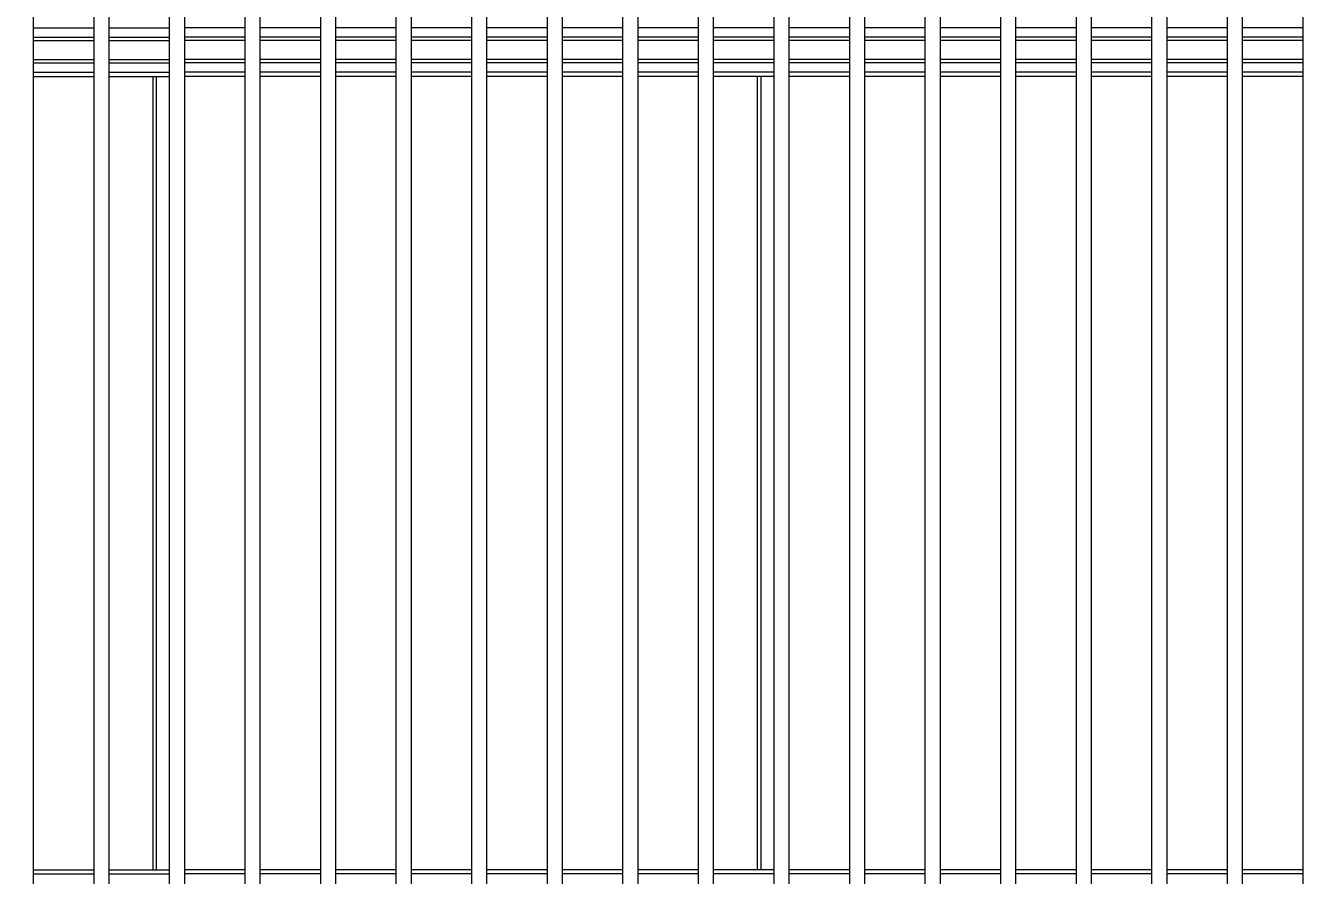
# Model space of a CAD drawing. Header units: metres. Extents: x -101133.8 to -101066.7, y -24899.3 to -24824.7.
# Drawn here: x -101102.8211 to -101102.6511, y -24837.2705 to -24837.1581 of the extents above; entities that cross this region are included whole.
import ezdxf

# ---------------------------------------------------------------- set-up
doc = ezdxf.new("R2010")
doc.units = ezdxf.units.M
doc.header["$LTSCALE"] = 0.2
doc.header["$PDSIZE"] = -5
doc.layers.add('CMT-COTATION DIVERS', color=1, linetype='Continuous')
doc.layers.add('CMT-CVC-MATERIEL', color=30, linetype='Continuous')
doc.styles.get("Standard").update_dxf_attribs({"font": 'arial.ttf'})
doc.dimstyles.get("Standard").update_dxf_attribs({"dimtxt": 0.18, "dimasz": 0.18, "dimexe": 0.18, "dimexo": 0.0625, "dimgap": 0.09, "dimtad": 0, "dimtih": 1, "dimtoh": 1, "dimdec": 4, "dimzin": 0, "dimdsep": 46, "dimtxsty": 'Standard', "dimcen": 0.09, "dimadec": 0, "dimazin": 0, "dimtfac": 1, "dimtdec": 4, "dimtofl": 0, "dimtmove": 0, "dimatfit": 3, "dimfxl": 1, "dimtolj": 1, "dimtzin": 0, "dimarcsym": 0})

# ---------------------------------------------------------------- blocks, each defined once
blk = doc.blocks.new('Cassette 600x600')
at = {"linetype": 'Continuous', "lineweight": 13}
for p, q in [((-20143.73, 277.01), (-20417.73, 277.01)), ((-20333.78, 277.01), (-20333.78, 269.01)), ((-20333.23, 277.01), (-20333.23, 269.01)), ((-20228.23, 277.01), (-20228.23, 269.01)), ((-20227.68, 277.01), (-20227.68, 269.01)), ((-20226.44, 277.01), (-20226.44, 269.01)), ((-20225.99, 277.01), (-20225.99, 269.01)), ((-20223.47, 277.01), (-20223.47, 269.01)), ((-20223.02, 277.01), (-20223.02, 269.01)), ((-20221.78, 277.01), (-20221.78, 269.01)), ((-20143.73, 269.01), (-20417.73, 269.01)), ((-20143.73, 267.01), (-20417.73, 267.01)), ((-20333.78, 267.01), (-20333.78, 259.01)), ((-20333.23, 267.01), (-20333.23, 259.01)), ((-20228.23, 267.01), (-20228.23, 259.01)), ((-20227.68, 267.01), (-20227.68, 259.01)), ((-20226.44, 267.01), (-20226.44, 259.01)), ((-20225.99, 267.01), (-20225.99, 259.01)), ((-20223.47, 267.01), (-20223.47, 259.01)), ((-20223.02, 267.01), (-20223.02, 259.01)), ((-20221.78, 267.01), (-20221.78, 259.01)), ((-20333.23, 261.16), (-20228.23, 261.16)), ((-20333.23, 260.7), (-20228.23, 260.7)), ((-20143.73, 259.01), (-20417.73, 259.01)), ((-20143.73, 257.01), (-20417.73, 257.01)), ((-20333.78, 249.01), (-20333.78, 257.01)), ((-20333.23, 249.01), (-20333.23, 257.01)), ((-20228.23, 249.01), (-20228.23, 257.01)), ((-20227.68, 249.01), (-20227.68, 257.01)), ((-20226.44, 249.01), (-20226.44, 257.01)), ((-20225.99, 249.01), (-20225.99, 257.01)), ((-20223.47, 249.01), (-20223.47, 257.01)), ((-20223.02, 249.01), (-20223.02, 257.01)), ((-20221.78, 249.01), (-20221.78, 257.01)), ((-20143.73, 249.01), (-20417.73, 249.01)), ((-20143.73, 247.01), (-20417.73, 247.01)), ((-20333.78, 239.01), (-20333.78, 247.01)), ((-20333.23, 239.01), (-20333.23, 247.01)), ((-20228.23, 239.01), (-20228.23, 247.01)), ((-20227.68, 239.01), (-20227.68, 247.01)), ((-20226.44, 239.01), (-20226.44, 247.01)), ((-20225.99, 239.01), (-20225.99, 247.01)), ((-20223.47, 239.01), (-20223.47, 247.01)), ((-20223.02, 239.01), (-20223.02, 247.01)), ((-20221.78, 239.01), (-20221.78, 247.01)), ((-20143.73, 239.01), (-20417.73, 239.01)), ((-20143.73, 237.01), (-20417.73, 237.01)), ((-20333.78, 229.01), (-20333.78, 237.01)), ((-20333.23, 229.01), (-20333.23, 237.01)), ((-20228.23, 229.01), (-20228.23, 237.01)), ((-20227.68, 229.01), (-20227.68, 237.01)), ((-20226.44, 229.01), (-20226.44, 237.01)), ((-20225.99, 229.01), (-20225.99, 237.01)), ((-20223.47, 229.01), (-20223.47, 237.01)), ((-20223.02, 229.01), (-20223.02, 237.01)), ((-20221.78, 229.01), (-20221.78, 237.01)), ((-20143.73, 229.01), (-20417.73, 229.01)), ((-20143.73, 227.01), (-20417.73, 227.01)), ((-20333.78, 219.01), (-20333.78, 227.01)), ((-20333.23, 219.01), (-20333.23, 227.01)), ((-20228.23, 219.01), (-20228.23, 227.01)), ((-20227.68, 219.01), (-20227.68, 227.01)), ((-20226.44, 219.01), (-20226.44, 227.01)), ((-20225.99, 219.01), (-20225.99, 227.01)), ((-20223.47, 219.01), (-20223.47, 227.01)), ((-20223.02, 219.01), (-20223.02, 227.01)), ((-20221.78, 219.01), (-20221.78, 227.01)), ((-20143.73, 219.01), (-20417.73, 219.01)), ((-20143.73, 217.01), (-20417.73, 217.01)), ((-20333.78, 209.01), (-20333.78, 217.01)), ((-20333.23, 209.01), (-20333.23, 217.01)), ((-20228.23, 209.01), (-20228.23, 217.01)), ((-20227.68, 209.01), (-20227.68, 217.01)), ((-20226.44, 209.01), (-20226.44, 217.01)), ((-20225.99, 209.01), (-20225.99, 217.01)), ((-20223.47, 209.01), (-20223.47, 217.01)), ((-20223.02, 209.01), (-20223.02, 217.01)), ((-20221.78, 209.01), (-20221.78, 217.01)), ((-20143.73, 209.01), (-20417.73, 209.01)), ((-20143.73, 207.01), (-20417.73, 207.01)), ((-20333.78, 199.01), (-20333.78, 207.01)), ((-20333.23, 199.01), (-20333.23, 207.01)), ((-20228.23, 199.01), (-20228.23, 207.01)), ((-20227.68, 199.01), (-20227.68, 207.01)), ((-20226.44, 199.01), (-20226.44, 207.01)), ((-20225.99, 199.01), (-20225.99, 207.01)), ((-20223.47, 199.01), (-20223.47, 207.01)), ((-20223.02, 199.01), (-20223.02, 207.01)), ((-20221.78, 199.01), (-20221.78, 207.01)), ((-20143.73, 199.01), (-20417.73, 199.01)), ((-20143.73, 197.01), (-20417.73, 197.01)), ((-20333.78, 189.01), (-20333.78, 197.01)), ((-20333.23, 189.01), (-20333.23, 197.01)), ((-20228.23, 189.01), (-20228.23, 197.01)), ((-20227.68, 189.01), (-20227.68, 197.01)), ((-20226.44, 189.01), (-20226.44, 197.01)), ((-20225.99, 189.01), (-20225.99, 197.01)), ((-20223.47, 189.01), (-20223.47, 197.01)), ((-20223.02, 189.01), (-20223.02, 197.01)), ((-20221.78, 189.01), (-20221.78, 197.01)), ((-20143.73, 189.01), (-20417.73, 189.01)), ((-20143.73, 187.01), (-20417.73, 187.01)), ((-20333.78, 179.01), (-20333.78, 187.01)), ((-20333.23, 179.01), (-20333.23, 187.01)), ((-20228.23, 179.01), (-20228.23, 187.01)), ((-20227.68, 179.01), (-20227.68, 187.01)), ((-20226.44, 179.01), (-20226.44, 187.01)), ((-20225.99, 179.01), (-20225.99, 187.01)), ((-20223.47, 179.01), (-20223.47, 187.01)), ((-20223.02, 179.01), (-20223.02, 187.01)), ((-20221.78, 179.01), (-20221.78, 187.01)), ((-20333.23, 181.16), (-20228.23, 181.16)), ((-20333.23, 180.7), (-20228.23, 180.7)), ((-20143.73, 179.01), (-20417.73, 179.01)), ((-20143.73, 177.01), (-20417.73, 177.01)), ((-20333.78, 169.01), (-20333.78, 177.01)), ((-20333.23, 169.01), (-20333.23, 177.01)), ((-20228.23, 169.01), (-20228.23, 177.01)), ((-20227.68, 169.01), (-20227.68, 177.01)), ((-20226.44, 169.01), (-20226.44, 177.01)), ((-20225.99, 169.01), (-20225.99, 177.01)), ((-20223.47, 169.01), (-20223.47, 177.01)), ((-20223.02, 169.01), (-20223.02, 177.01)), ((-20221.78, 169.01), (-20221.78, 177.01)), ((-20143.73, 169.01), (-20417.73, 169.01)), ((-20143.73, 167.01), (-20417.73, 167.01)), ((-20333.78, 159.01), (-20333.78, 167.01)), ((-20333.23, 159.01), (-20333.23, 167.01)), ((-20228.23, 159.01), (-20228.23, 167.01)), ((-20227.68, 159.01), (-20227.68, 167.01)), ((-20226.44, 159.01), (-20226.44, 167.01)), ((-20225.99, 159.01), (-20225.99, 167.01)), ((-20223.47, 159.01), (-20223.47, 167.01)), ((-20223.02, 159.01), (-20223.02, 167.01)), ((-20221.78, 159.01), (-20221.78, 167.01)), ((-20143.73, 159.01), (-20417.73, 159.01)), ((-20143.73, 157.01), (-20417.73, 157.01)), ((-20333.78, 149.01), (-20333.78, 157.01)), ((-20333.23, 149.01), (-20333.23, 157.01)), ((-20228.23, 149.01), (-20228.23, 157.01)), ((-20227.68, 149.01), (-20227.68, 157.01)), ((-20226.44, 149.01), (-20226.44, 157.01)), ((-20225.99, 149.01), (-20225.99, 157.01)), ((-20223.47, 149.01), (-20223.47, 157.01)), ((-20223.02, 149.01), (-20223.02, 157.01)), ((-20221.78, 149.01), (-20221.78, 157.01)), ((-20143.73, 149.01), (-20417.73, 149.01)), ((-20143.73, 147.01), (-20417.73, 147.01)), ((-20333.78, 139.01), (-20333.78, 147.01)), ((-20333.23, 139.01), (-20333.23, 147.01)), ((-20228.23, 139.01), (-20228.23, 147.01)), ((-20227.68, 139.01), (-20227.68, 147.01)), ((-20226.44, 139.01), (-20226.44, 147.01)), ((-20225.99, 139.01), (-20225.99, 147.01)), ((-20223.47, 139.01), (-20223.47, 147.01)), ((-20223.02, 139.01), (-20223.02, 147.01)), ((-20221.78, 139.01), (-20221.78, 147.01)), ((-20143.73, 139.01), (-20417.73, 139.01)), ((-20143.73, 137.01), (-20417.73, 137.01)), ((-20333.78, 129.01), (-20333.78, 137.01)), ((-20333.23, 129.01), (-20333.23, 137.01)), ((-20228.23, 129.01), (-20228.23, 137.01)), ((-20227.68, 129.01), (-20227.68, 137.01)), ((-20226.44, 129.01), (-20226.44, 137.01)), ((-20225.99, 129.01), (-20225.99, 137.01)), ((-20223.47, 129.01), (-20223.47, 137.01)), ((-20223.02, 129.01), (-20223.02, 137.01)), ((-20221.78, 129.01), (-20221.78, 137.01)), ((-20143.73, 129.01), (-20417.73, 129.01)), ((-20143.73, 127.01), (-20417.73, 127.01)), ((-20333.78, 119.01), (-20333.78, 127.01)), ((-20333.23, 119.01), (-20333.23, 127.01)), ((-20228.23, 119.01), (-20228.23, 127.01)), ((-20227.68, 119.01), (-20227.68, 127.01)), ((-20226.44, 119.01), (-20226.44, 127.01)), ((-20225.99, 119.01), (-20225.99, 127.01)), ((-20223.47, 119.01), (-20223.47, 127.01)), ((-20223.02, 119.01), (-20223.02, 127.01)), ((-20221.78, 119.01), (-20221.78, 127.01)), ((-20143.73, 119.01), (-20417.73, 119.01)), ((-20143.73, 117.01), (-20417.73, 117.01)), ((-20333.78, 109.01), (-20333.78, 117.01)), ((-20333.23, 109.01), (-20333.23, 117.01)), ((-20228.23, 109.01), (-20228.23, 117.01)), ((-20227.68, 109.01), (-20227.68, 117.01)), ((-20226.44, 109.01), (-20226.44, 117.01)), ((-20225.99, 109.01), (-20225.99, 117.01)), ((-20223.47, 109.01), (-20223.47, 117.01)), ((-20223.02, 109.01), (-20223.02, 117.01)), ((-20221.78, 109.01), (-20221.78, 117.01)), ((-20143.73, 109.01), (-20417.73, 109.01))]:
    blk.add_line(p, q, dxfattribs=at)
blk = doc.blocks.new('COT-45')
at = {"color": 0}
for p, q in [((0, -1), (0, 1)), ((-1, 0), (1, 0))]:
    blk.add_line(p, q, dxfattribs=at)
at = {"color": 0, "const_width": 0.4}
blk.add_lwpolyline([(-0.4419, -0.4419), (0.4419, 0.4419)], dxfattribs=at)
blk = doc.blocks.new('*D83')
at = {"layer": 'CMT-COTATION DIVERS', "color": 0, "lineweight": -2}
for p, q in [((-101108.8404, -24836.86729), (-101108.8404, -24836.59379)), ((-101102.46986, -24837.82446), (-101102.46986, -24836.59379)), ((-101108.8154, -24836.64379), (-101102.49486, -24836.64379))]:
    blk.add_line(p, q, dxfattribs=at)
at = {"layer": 'Defpoints', "color": 0, "lineweight": 15}
for p in [(-101102.46986, -24836.64379), (-101108.8404, -24836.89729), (-101102.46986, -24837.85446)]:
    blk.add_point(p, dxfattribs=at)
at = {"layer": 'CMT-COTATION DIVERS', "color": 0, "lineweight": -2, "xscale": 0.025, "yscale": 0.025, "zscale": 0.025, "rotation": 180}
blk.add_blockref('COT-45', (-101108.8404, -24836.64379), dxfattribs=at)
at = {"layer": 'CMT-COTATION DIVERS', "color": 0, "lineweight": -2, "xscale": 0.025, "yscale": 0.025, "zscale": 0.025}
blk.add_blockref('COT-45', (-101102.46986, -24836.64379), dxfattribs=at)
at = {"layer": 'CMT-COTATION DIVERS', "color": 0, "lineweight": 15, "insert": (-101105.65513, -24836.56797), "char_height": 0.075, "attachment_point": 5}
blk.add_mtext('\\A1;637', dxfattribs=at)

msp = doc.modelspace()

# ---------------------------------------------------------------- block references
at = {"layer": 'CMT-CVC-MATERIEL', "xscale": 0.001, "yscale": 0.001, "zscale": 0.001, "rotation": 90}
msp.add_blockref('Cassette 600x600', (-101102.54312, -24816.93657), dxfattribs=at)

# ---------------------------------------------------------------- dimensions: what is measured, and where the dimension line sits
at = {"layer": 'CMT-COTATION DIVERS', "lineweight": 15}
dim = msp.add_linear_dim(base=(-101102.46986, -24836.64379), p1=(-101108.8404, -24836.89729), p2=(-101102.46986, -24837.85446), dimstyle='Standard', override={"dimscale": 0.05, "dimtxt": 1.5, "dimasz": 0.5, "dimexe": 1, "dimexo": 0.6, "dimgap": 0.75, "dimtad": 1, "dimtih": 0, "dimtoh": 0, "dimdec": 0, "dimlfac": 100, "dimblk": 'COT-45', "dimcen": 0, "dimadec": 2, "dimazin": 2, "dimtdec": 2, "dimtix": 1, "dimtmove": 1, "dimfrac": 1}, dxfattribs=at)
dim.commit()
dim.dimension.update_dxf_attribs({"geometry": '*D83', "text_midpoint": (-101105.65513, -24836.56797)})

doc.saveas('drawing.dxf')
